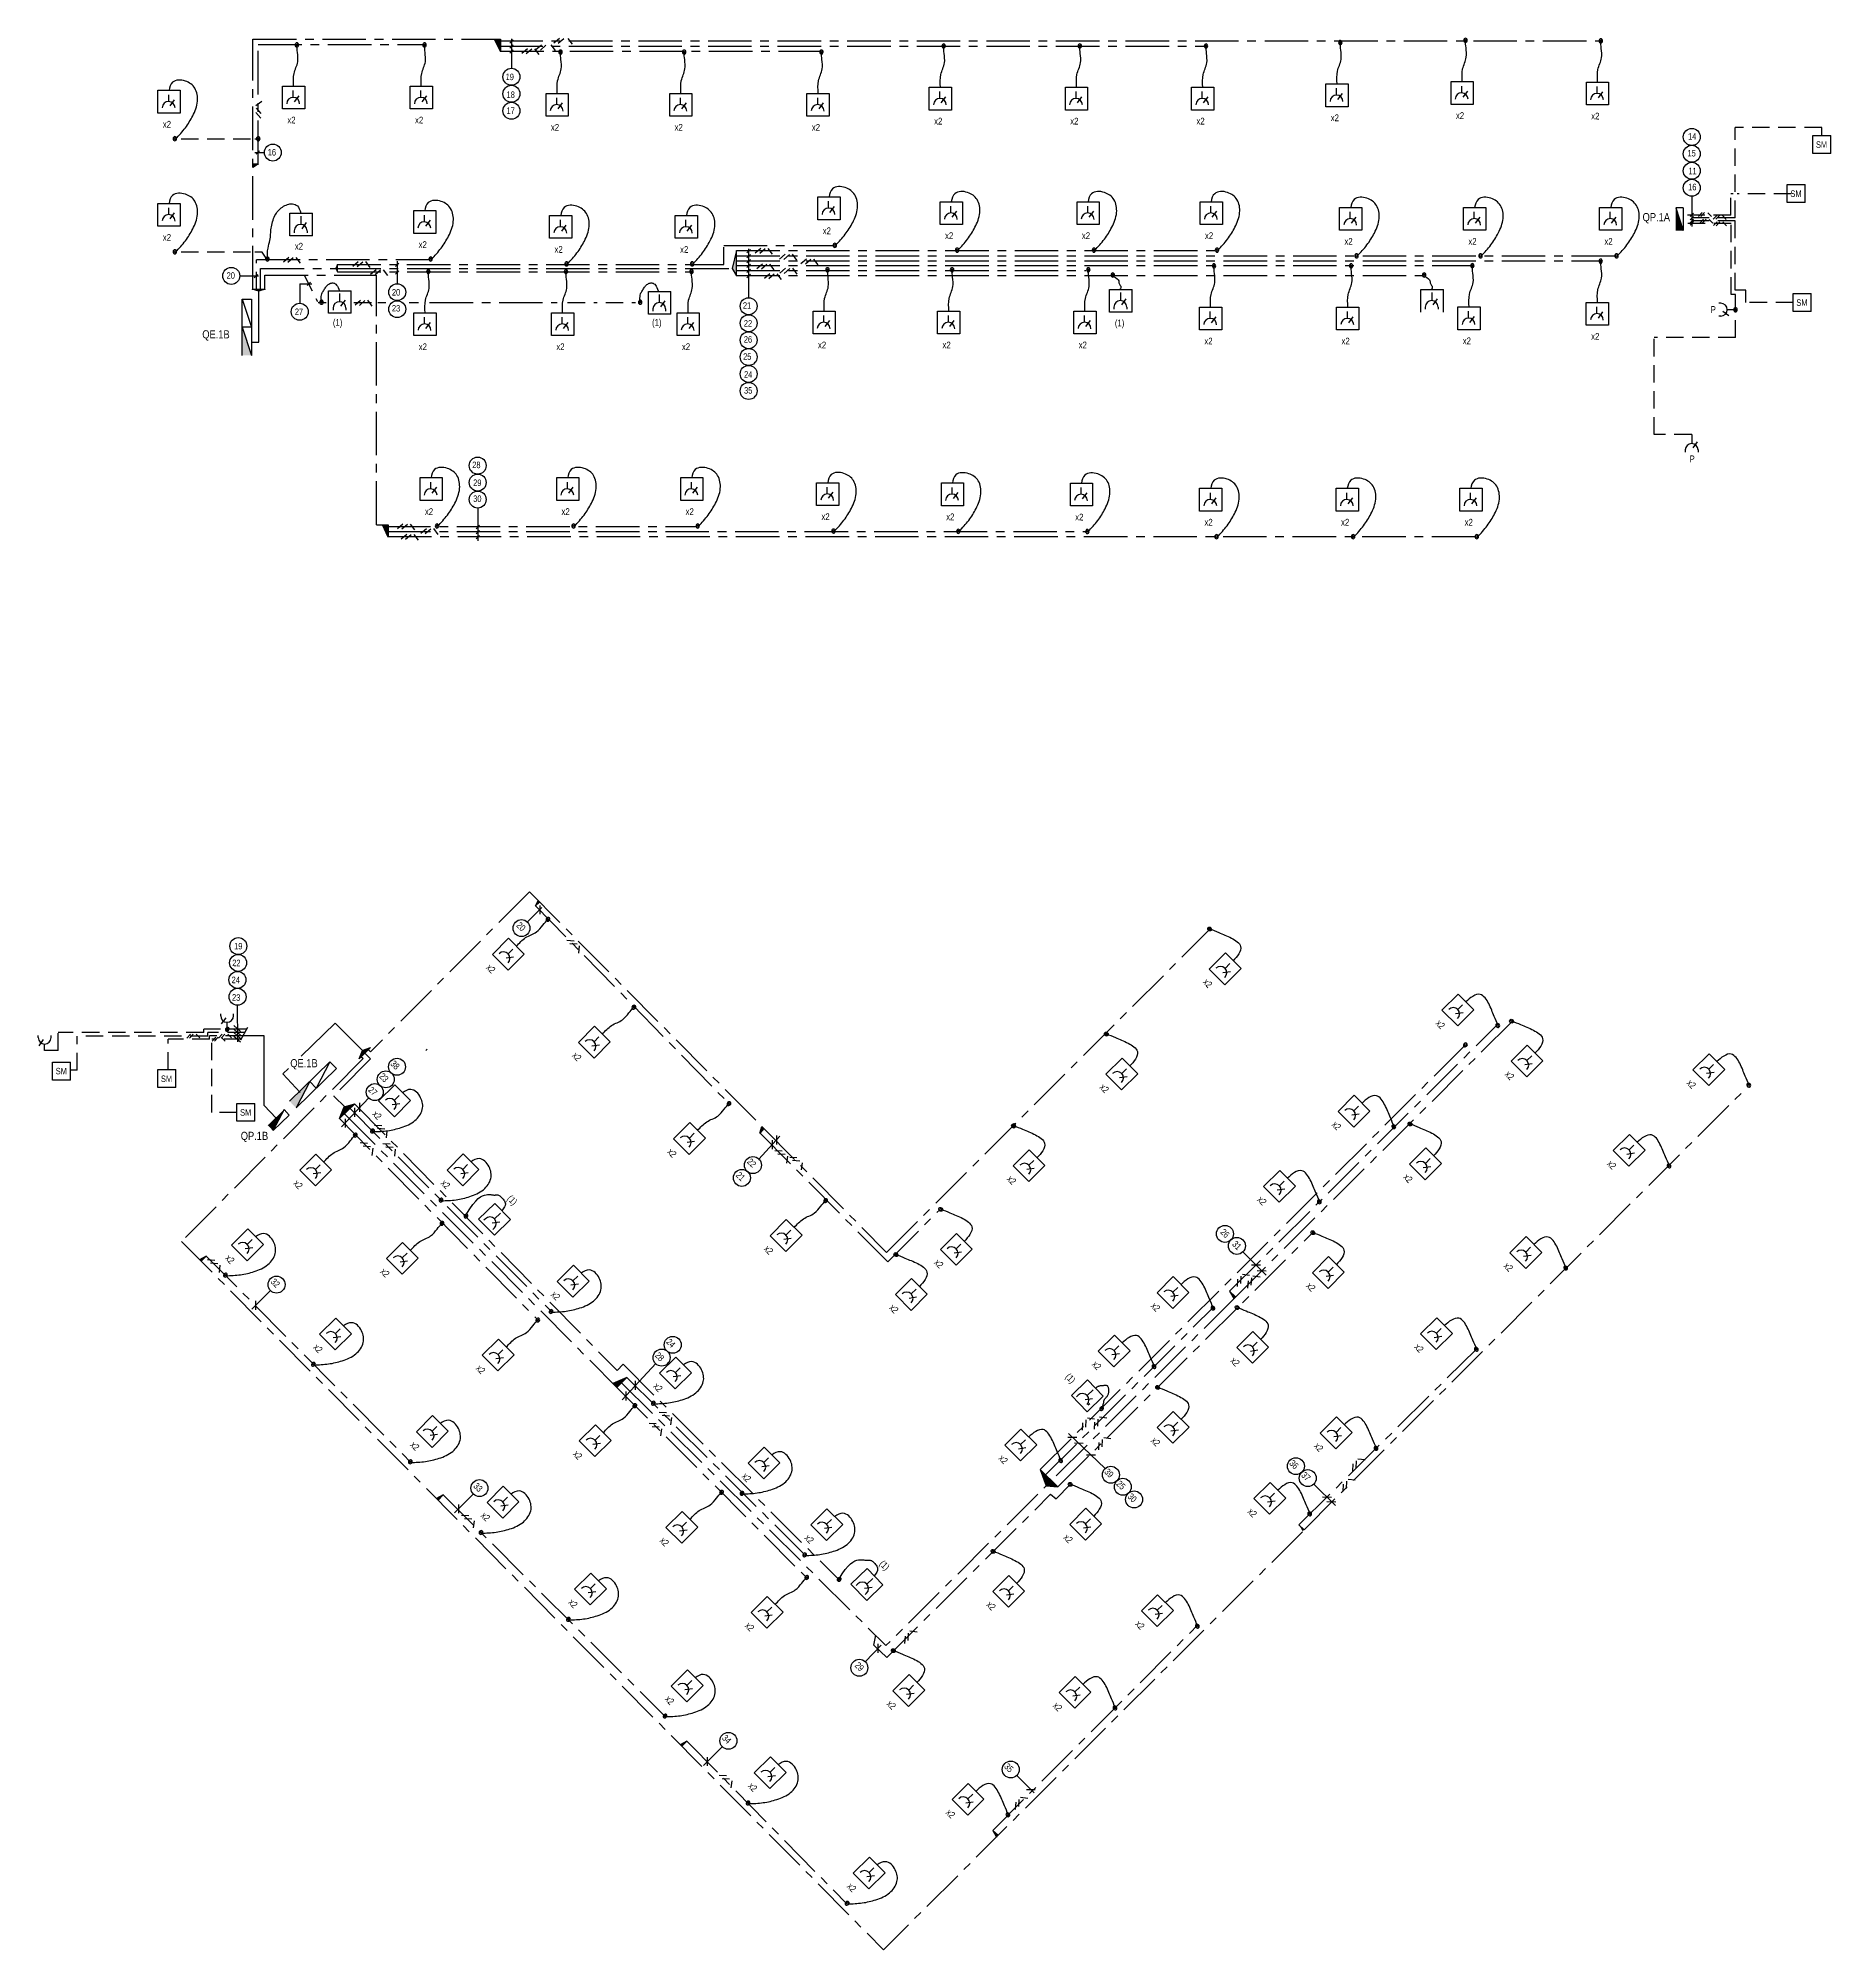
# Model space of a CAD drawing. Extents: x 27.2 to 78.7, y 12 to 66.9.
import ezdxf

# ---------------------------------------------------------------- set-up
doc = ezdxf.new("R2010")
doc.units = 0
doc.header["$MEASUREMENT"] = 0
for name, pattern in [('Center', [2, 1.25, -0.25, 0.25, -0.25]), ('Dash-Dot', [1, 0.5, -0.25, 0, -0.25]), ('Dashed', [0.75, 0.5, -0.25])]:
    doc.linetypes.add(name, pattern=pattern)
for name, color, linetype, lineweight in [('Connections', 7, 'Continuous', 25), ('Devices', 5, 'Continuous', 25), ('Wiring', 7, 'Continuous', 25)]:
    doc.layers.add(name, color=color, linetype=linetype, lineweight=lineweight)
doc.styles.get("Standard").update_dxf_attribs({"font": 'ARIALN.TTF'})

# ---------------------------------------------------------------- blocks, each defined once
blk = doc.blocks.new('Bola')
at = {"layer": 'Connections', "color": 7, "linetype": 'Continuous', "const_width": 0.2}
blk.add_lwpolyline([(-0.1, 0, 1), (0.1, 0, 1)], format="xyb", close=True, dxfattribs=at)
at = {"layer": 'Connections', "color": 7, "linetype": 'Continuous'}
blk.add_circle((0, 0), 0.2, dxfattribs=at)
blk = doc.blocks.new('R3')
at = {"color": 0, "linetype": 'ByBlock', "lineweight": -2}
for p, q in [((-1.137, -0.492), (-1.137, -0.298)), ((-1.098, -0.619), (-0.967, -0.445))]:
    blk.add_line(p, q, dxfattribs=at)
blk.add_lwpolyline([(-1.445, -0.171), (-0.806, -0.171), (-0.806, -0.827), (-1.445, -0.827)], close=True, dxfattribs=at)
blk.add_arc((-1.14, -0.676), 0.184, 359.2185, 179.2185, dxfattribs=at)
at = {"color": 0, "linetype": 'ByBlock', "lineweight": -2, "start_tangent": (-0.841906, 0.539624), "end_tangent": (0, -1)}
blk.add_spline([(0, -0.004), (-0.255, 0.11), (-0.629, 0.256), (-0.986, 0.272), (-1.126, -0.171)], degree=3, dxfattribs=at)
at = {"layer": 'Devices', "linetype": 'ByBlock', "lineweight": -2, "xscale": -0.2510903654909433, "yscale": 0.2989553822111439, "zscale": 0.2510903654909365, "rotation": 89.21845245430656}
blk.add_blockref('Bola', (0, -0.004), dxfattribs=at)
at = {"color": 0, "linetype": 'ByBlock', "lineweight": -2}
blk.add_text('x2', height=0.1944, rotation=359.2185, dxfattribs=at).set_placement((-1.307, -1.242))
blk = doc.blocks.new('R4')
at = {"color": 0, "linetype": 'ByBlock', "lineweight": -2}
for p, q in [((1.113, -0.492), (1.113, -0.298)), ((1.152, -0.619), (1.283, -0.445))]:
    blk.add_line(p, q, dxfattribs=at)
blk.add_lwpolyline([(0.805, -0.171), (1.444, -0.171), (1.444, -0.827), (0.805, -0.827)], close=True, dxfattribs=at)
blk.add_arc((1.11, -0.676), 0.184, 359.2185, 179.2185, dxfattribs=at)
at = {"color": 0, "linetype": 'ByBlock', "lineweight": -2, "start_tangent": (0.841906, 0.539624), "end_tangent": (0, -1)}
blk.add_spline([(-0.001, -0.004), (0.254, 0.11), (0.628, 0.256), (0.985, 0.272), (1.124, -0.171)], degree=3, dxfattribs=at)
at = {"layer": 'Devices', "linetype": 'ByBlock', "lineweight": -2, "xscale": 0.2510903654909433, "yscale": 0.2989553822111439, "zscale": 0.2510903654909433, "rotation": 270.7815475456934}
blk.add_blockref('Bola', (-0.001, -0.004), dxfattribs=at)
at = {"color": 0, "linetype": 'ByBlock', "lineweight": -2}
blk.add_text('x2', height=0.1944, rotation=359.2185, dxfattribs=at).set_placement((0.943, -1.242))
blk = doc.blocks.new('R1')
at = {"color": 0, "linetype": 'ByBlock', "lineweight": -2}
for p, q in [((-0.184, 1.07), (-0.184, 1.264)), ((-0.145, 0.944), (-0.013, 1.117))]:
    blk.add_line(p, q, dxfattribs=at)
blk.add_lwpolyline([(-0.491, 1.392), (0.147, 1.392), (0.147, 0.736), (-0.491, 0.736)], close=True, dxfattribs=at)
blk.add_arc((-0.186, 0.886), 0.184, 359.2185, 179.2185, dxfattribs=at)
at = {"color": 0, "linetype": 'ByBlock', "lineweight": -2, "start_tangent": (0.685424, 0.728144), "end_tangent": (-0.106772, -0.994284)}
blk.add_spline([(0.02, -0.001), (0.295, 0.315), (0.508, 0.657), (0.645, 1.076), (0.568, 1.452), (0.295, 1.657), (-0.073, 1.623), (-0.172, 1.392)], degree=3, dxfattribs=at)
at = {"layer": 'Devices', "linetype": 'ByBlock', "lineweight": -2, "xscale": -0.2510903654909363, "yscale": 0.2989553822111439, "zscale": 0.2510903654909365, "rotation": 359.2184524543058}
blk.add_blockref('Bola', (-0.005, 0), dxfattribs=at)
at = {"color": 0, "linetype": 'ByBlock', "lineweight": -2}
blk.add_text('x2', height=0.1944, rotation=359.2185, dxfattribs=at).set_placement((-0.353, 0.32))
blk = doc.blocks.new('R2')
at = {"color": 0, "linetype": 'ByBlock', "lineweight": -2}
for p, q in [((-0.107, -1.505), (-0.107, -1.311)), ((-0.068, -1.632), (0.063, -1.459))]:
    blk.add_line(p, q, dxfattribs=at)
blk.add_lwpolyline([(-0.414, -1.184), (0.224, -1.184), (0.224, -1.84), (-0.414, -1.84)], close=True, dxfattribs=at)
blk.add_arc((-0.109, -1.69), 0.184, 359.2185, 179.2185, dxfattribs=at)
at = {"color": 0, "linetype": 'ByBlock', "lineweight": -2, "start_tangent": (0, 1), "end_tangent": (0, 1)}
blk.add_spline([(-0.095, -1.184), (-0.082, -0.82), (0.023, -0.483), (0.015, -0.214), (0, 0.003)], degree=3, dxfattribs=at)
at = {"layer": 'Devices', "linetype": 'ByBlock', "lineweight": -2, "xscale": -0.2510903654909363, "yscale": 0.2989553822111439, "zscale": 0.2510903654909365, "rotation": 359.2184524543058}
blk.add_blockref('Bola', (0, 0.003), dxfattribs=at)
at = {"color": 0, "linetype": 'ByBlock', "lineweight": -2}
blk.add_text('x2', height=0.1944, rotation=359.2185, dxfattribs=at).set_placement((-0.276, -2.255))

msp = doc.modelspace()

# ---------------------------------------------------------------- linework, layer by layer
at = {"layer": 'Devices', "linetype": 'Center'}
for p, q in [((33.495, 63.306), (33.495, 66.736)), ((33.495, 66.736), (38.294, 66.736)), ((46.873, 60.956), (50.032, 60.956)), ((37.834, 59.319), (38.103, 59.319)), ((38.418, 59.319), (42.09, 59.319)), ((61.413, 30.894), (69.118, 38.563)), ((61.565, 30.706), (69.555, 38.664))]:
    msp.add_line(p, q, dxfattribs=at)
at = {"layer": 'Devices'}
for p, q in [((40.456, 66.536), (40.289, 66.89)), ((40.456, 66.89), (40.456, 66.536)), ((33.333, 63.295), (33.494, 63.295)), ((33.502, 63.306), (33.34, 63.201)), ((33.341, 63.306), (33.502, 63.306)), ((33.741, 60.566), (33.604, 60.766)), ((47.24, 60.812), (47.121, 60.296)), ((47.24, 60.091), (47.24, 60.812)), ((47.121, 60.296), (47.24, 60.091)), ((35.212, 59.319), (35.449, 59.319)), ((37.232, 52.577), (37.065, 52.931)), ((37.232, 52.931), (37.232, 52.577)), ((41.465, 41.973), (41.539, 42.127)), ((41.465, 41.973), (41.58, 42.083)), ((36.719, 37.897), (36.39, 37.572)), ((36.397, 37.578), (36.487, 37.815)), ((36.48, 37.81), (36.719, 37.897)), ((36.266, 36.281), (35.827, 35.855)), ((35.966, 36.197), (36.266, 36.281)), ((35.827, 35.855), (35.966, 36.197)), ((47.911, 35.44), (47.972, 35.632)), ((48.029, 35.571), (47.911, 35.44)), ((31.997, 31.902), (31.807, 31.799)), ((31.997, 31.902), (31.854, 31.754)), ((61.413, 30.894), (61.536, 30.678)), ((61.413, 30.894), (61.587, 30.729)), ((43.806, 28.615), (43.981, 28.79)), ((44.091, 28.407), (43.686, 28.24)), ((43.801, 28.123), (44.091, 28.407)), ((55.973, 25.768), (56.142, 25.297)), ((55.973, 25.768), (56.477, 25.264)), ((56.142, 25.297), (56.477, 25.264)), ((38.809, 25.037), (38.619, 24.934)), ((38.809, 25.037), (38.666, 24.888)), ((63.409, 24.176), (63.56, 24.035)), ((51.191, 20.717), (51.242, 21.003)), ((51.559, 20.363), (51.191, 20.717)), ((45.816, 17.956), (45.626, 17.852)), ((45.816, 17.956), (45.673, 17.807)), ((54.607, 15.388), (54.758, 15.247)), ((54.607, 15.388), (54.713, 15.199))]:
    msp.add_line(p, q, dxfattribs=at)
at = {"layer": 'Devices', "color": 7}
for p, q in [((40.819, 66.878), (40.721, 66.78)), ((40.819, 66.732), (40.721, 66.634)), ((40.82, 66.586), (40.722, 66.488)), ((40.77, 66.899), (40.77, 66.055)), ((33.395, 63.632), (33.669, 63.632)), ((33.534, 63.679), (33.436, 63.582)), ((74.7, 62.375), (74.7, 61.509)), ((74.749, 61.888), (74.651, 61.79)), ((74.749, 61.797), (74.651, 61.699)), ((74.749, 61.713), (74.651, 61.615)), ((74.75, 61.645), (74.652, 61.547)), ((37.489, 60.508), (37.489, 59.866)), ((47.639, 60.847), (47.541, 60.75)), ((47.639, 60.701), (47.541, 60.603)), ((47.64, 60.555), (47.542, 60.457)), ((47.59, 60.868), (47.59, 59.458)), ((32.963, 60.083), (33.502, 60.083)), ((33.477, 60.129), (33.379, 60.031)), ((37.538, 60.449), (37.44, 60.352)), ((37.538, 60.233), (37.44, 60.135)), ((47.639, 60.423), (47.541, 60.326)), ((47.639, 60.277), (47.541, 60.179)), ((47.64, 60.131), (47.542, 60.033)), ((34.685, 59.858), (35.033, 59.858)), ((34.685, 59.858), (34.685, 59.3)), ((34.994, 59.904), (34.896, 59.807)), ((39.802, 53.408), (39.802, 52.471)), ((39.851, 52.914), (39.753, 52.816)), ((39.851, 52.767), (39.753, 52.67)), ((39.852, 52.621), (39.754, 52.524)), ((41.649, 41.929), (41.233, 41.509)), ((41.583, 41.985), (41.583, 41.73)), ((32.89, 39.118), (32.895, 38.066)), ((32.793, 38.528), (32.984, 38.358)), ((32.793, 38.425), (32.984, 38.255)), ((32.793, 38.329), (32.984, 38.159)), ((32.793, 38.23), (32.984, 38.061)), ((36.672, 36.449), (35.888, 35.62)), ((36.408, 36.307), (36.408, 36.052)), ((35.994, 35.851), (35.994, 35.596)), ((36.264, 36.162), (36.264, 35.907)), ((48.489, 35.353), (47.883, 34.691)), ((48.27, 35.236), (48.27, 34.981)), ((48.39, 35.37), (48.39, 35.115)), ((61.796, 32.021), (62.469, 31.353)), ((62.048, 31.654), (62.304, 31.646)), ((62.211, 31.484), (62.466, 31.475)), ((33.849, 30.913), (33.308, 30.373)), ((33.415, 30.615), (33.415, 30.359)), ((44.918, 28.815), (43.953, 27.773)), ((44.329, 28.316), (44.329, 28.06)), ((44.058, 28.005), (44.058, 27.749)), ((56.765, 26.7), (57.021, 26.692)), ((56.781, 26.798), (57.835, 25.792)), ((56.953, 26.533), (57.209, 26.525)), ((57.301, 26.192), (57.556, 26.184)), ((63.835, 25.343), (64.456, 24.728)), ((39.681, 25.063), (39.139, 24.523)), ((39.247, 24.764), (39.247, 24.508)), ((64.087, 24.977), (64.342, 24.968)), ((64.213, 24.842), (64.469, 24.834)), ((51.395, 20.718), (50.941, 20.236)), ((51.3, 20.753), (51.3, 20.498)), ((46.836, 17.797), (46.295, 17.257)), ((46.402, 17.498), (46.402, 17.243)), ((55.297, 16.968), (55.794, 16.466)), ((55.575, 16.569), (55.83, 16.561))]:
    msp.add_line(p, q, dxfattribs=at)
at = {"layer": 'Devices', "linetype": 'Dashed'}
for p, q in [((33.275, 64.017), (31.123, 64.017)), ((33.495, 64.017), (33.396, 64.017)), ((33.275, 60.766), (31.123, 60.766)), ((33.604, 60.766), (33.396, 60.766))]:
    msp.add_line(p, q, dxfattribs=at)
at = {"layer": 'Devices', "linetype": 'Continuous'}
for p, q in [((78.177, 63.607), (78.177, 64.125)), ((78.177, 64.125), (78.695, 64.125)), ((78.695, 63.607), (78.695, 64.125)), ((78.695, 63.607), (78.177, 63.607)), ((77.443, 62.711), (77.961, 62.711)), ((77.443, 62.194), (77.443, 62.711)), ((77.961, 62.194), (77.961, 62.711)), ((77.961, 62.194), (77.443, 62.194)), ((34.402, 61.885), (35.05, 61.885)), ((34.402, 61.238), (34.402, 61.885)), ((34.714, 61.803), (34.714, 61.568)), ((34.755, 61.442), (34.884, 61.617)), ((35.05, 61.238), (35.05, 61.885)), ((35.05, 61.238), (34.402, 61.238)), ((34.53, 61.383), (34.53, 61.325)), ((34.899, 61.383), (34.899, 61.325)), ((35.517, 59.012), (35.517, 59.659)), ((35.517, 59.659), (36.165, 59.659)), ((35.829, 59.578), (35.829, 59.342)), ((35.87, 59.216), (35.999, 59.391)), ((36.165, 59.012), (36.165, 59.659)), ((44.708, 58.989), (44.708, 59.636)), ((44.708, 59.636), (45.355, 59.636)), ((45.02, 59.555), (45.02, 59.319)), ((45.061, 59.193), (45.189, 59.368)), ((45.355, 58.989), (45.355, 59.636)), ((57.963, 59.692), (58.611, 59.692)), ((57.963, 59.045), (57.963, 59.692)), ((58.275, 59.611), (58.275, 59.375)), ((58.316, 59.249), (58.445, 59.424)), ((58.611, 59.045), (58.611, 59.692)), ((66.913, 59.045), (66.913, 59.692)), ((66.913, 59.692), (67.56, 59.692)), ((67.225, 59.611), (67.225, 59.375)), ((67.266, 59.249), (67.395, 59.424)), ((67.56, 59.045), (67.56, 59.692)), ((77.613, 59.062), (77.613, 59.58)), ((77.613, 59.58), (78.13, 59.58)), ((78.13, 59.062), (78.13, 59.58)), ((36.165, 59.012), (35.517, 59.012)), ((35.645, 59.158), (35.645, 59.099)), ((36.014, 59.158), (36.014, 59.099)), ((45.355, 58.989), (44.708, 58.989)), ((44.836, 59.135), (44.836, 59.076)), ((45.204, 59.135), (45.204, 59.076)), ((58.611, 59.045), (57.963, 59.045)), ((58.091, 59.191), (58.091, 59.132)), ((58.46, 59.191), (58.46, 59.132)), ((67.041, 59.191), (67.041, 59.132)), ((67.409, 59.191), (67.409, 59.132)), ((75.535, 59.299), (75.476, 59.299)), ((75.535, 58.93), (75.476, 58.93)), ((75.593, 59.074), (75.768, 58.945)), ((75.976, 59.114), (75.719, 59.114)), ((78.13, 59.062), (77.613, 59.062)), ((74.698, 55.522), (74.698, 55.265)), ((74.513, 55.081), (74.513, 55.022)), ((74.738, 55.139), (74.867, 55.314)), ((74.882, 55.081), (74.882, 55.022)), ((32.415, 38.81), (32.415, 38.868)), ((32.559, 38.751), (32.43, 38.576)), ((32.599, 38.459), (32.599, 38.625)), ((32.784, 38.81), (32.784, 38.868)), ((27.17, 38.184), (27.17, 38.243)), ((27.313, 38.126), (27.184, 37.95)), ((27.354, 37.811), (27.354, 38)), ((27.538, 38.184), (27.538, 38.243)), ((27.579, 37.482), (28.097, 37.482)), ((27.579, 36.964), (27.579, 37.482)), ((28.097, 36.964), (28.097, 37.482)), ((38.35, 37.856), (38.308, 37.815)), ((28.097, 36.964), (27.579, 36.964)), ((30.605, 36.745), (30.605, 37.263)), ((30.605, 37.263), (31.123, 37.263)), ((31.123, 36.745), (31.123, 37.263)), ((31.123, 36.745), (30.605, 36.745)), ((32.88, 35.777), (32.88, 36.294)), ((32.88, 36.294), (33.398, 36.294)), ((33.398, 35.777), (33.398, 36.294)), ((33.398, 35.777), (32.88, 35.777)), ((39.829, 32.964), (40.293, 33.416)), ((40.453, 33.135), (40.284, 32.971)), ((40.293, 33.416), (40.745, 32.952)), ((40.281, 32.5), (39.829, 32.964)), ((40.023, 32.975), (39.981, 32.934)), ((40.222, 32.854), (40.437, 32.884)), ((40.28, 32.71), (40.238, 32.67)), ((40.281, 32.5), (40.745, 32.952)), ((56.867, 27.889), (57.331, 28.34)), ((57.49, 28.06), (57.321, 27.895)), ((57.331, 28.34), (57.782, 27.876)), ((57.318, 27.425), (56.867, 27.889)), ((57.06, 27.899), (57.018, 27.858)), ((57.259, 27.778), (57.474, 27.808)), ((57.318, 27.425), (57.782, 27.876)), ((57.396, 27.651), (57.354, 27.611)), ((50.532, 22.464), (50.996, 22.916)), ((51.155, 22.635), (50.986, 22.471)), ((50.996, 22.916), (51.447, 22.452)), ((50.983, 22), (50.532, 22.464)), ((50.725, 22.475), (50.683, 22.434)), ((50.924, 22.354), (51.139, 22.384)), ((50.982, 22.21), (50.94, 22.17)), ((50.983, 22), (51.447, 22.452))]:
    msp.add_line(p, q, dxfattribs=at)
at = {"layer": 'Devices', "color": 1}
for p, q in [((74.456, 62.039), (74.239, 62.039)), ((74.239, 62.039), (74.456, 61.39)), ((33.028, 57.798), (33.028, 59.42)), ((33.028, 59.42), (33.298, 59.42)), ((33.028, 59.42), (33.298, 58.609)), ((33.298, 59.42), (33.298, 57.798)), ((33.028, 58.609), (33.298, 57.798)), ((33.298, 58.609), (33.028, 58.609)), ((34.391, 36.359), (35.553, 37.491)), ((35.553, 37.491), (35.161, 36.732)), ((35.553, 37.491), (35.741, 37.298)), ((35.741, 37.298), (34.58, 36.165)), ((34.972, 36.925), (34.58, 36.165)), ((35.161, 36.732), (34.972, 36.925)), ((34.234, 36.113), (33.916, 35.508)), ((34.384, 35.957), (34.234, 36.113))]:
    msp.add_line(p, q, dxfattribs=at)
at = {"layer": 'Devices', "linetype": 'Dash-Dot'}
for p, q in [((46.873, 60.416), (46.873, 60.956)), ((34.816, 60.107), (35.212, 59.319)), ((36.245, 59.319), (36.85, 59.319)), ((36.931, 59.319), (37.162, 59.319)), ((42.386, 59.319), (44.51, 59.319))]:
    msp.add_line(p, q, dxfattribs=at)
at = {"layer": 'Devices', "color": 5}
for p, q in [((34.727, 37.651), (35.706, 38.599)), ((35.706, 38.599), (36.496, 37.8)), ((34.201, 37.142), (34.362, 37.298)), ((34.7, 36.606), (34.201, 37.142)), ((34.007, 35.865), (33.664, 36.236))]:
    msp.add_line(p, q, dxfattribs=at)
at = {"layer": 'Devices', "color": 6, "linetype": 'Center'}
msp.add_line((36.722, 37.571), (35.664, 36.505), dxfattribs=at)
at = {"layer": 'Devices', "color": 6}
for p, q in [((36.431, 37.653), (36.507, 37.582)), ((36.554, 37.738), (36.722, 37.571)), ((36.652, 37.844), (36.72, 37.776)), ((35.664, 36.505), (36.001, 36.176))]:
    msp.add_line(p, q, dxfattribs=at)
at = {"layer": 'Devices'}
for points in [[(33.763, 60.551), (33.757, 60.646), (33.758, 60.733), (33.764, 60.81), (33.774, 60.88), (33.786, 60.944), (33.8, 61.002), (33.813, 61.056), (33.825, 61.106), (33.834, 61.153), (33.841, 61.199), (33.845, 61.243), (33.849, 61.285), (33.852, 61.328), (33.855, 61.37), (33.859, 61.413), (33.864, 61.456), (33.871, 61.501), (33.881, 61.548), (33.892, 61.594), (33.904, 61.641), (33.919, 61.687), (33.936, 61.732), (33.954, 61.776), (33.973, 61.818), (33.995, 61.857), (34.018, 61.894), (34.042, 61.928), (34.068, 61.96), (34.096, 61.989), (34.125, 62.017), (34.156, 62.042), (34.189, 62.066), (34.222, 62.087), (34.258, 62.106), (34.294, 62.122), (34.331, 62.135), (34.368, 62.146), (34.406, 62.153), (34.443, 62.156), (34.48, 62.156), (34.517, 62.151), (34.553, 62.141), (34.587, 62.124), (34.618, 62.098), (34.647, 62.063), (34.673, 62.017), (34.696, 61.959), (34.713, 61.886)], [(58.062, 60.08), (58.131, 60.038), (58.179, 60.002), (58.209, 59.97), (58.226, 59.944), (58.233, 59.921), (58.234, 59.9), (58.234, 59.882), (58.237, 59.864), (58.246, 59.847), (58.258, 59.829), (58.272, 59.81), (58.284, 59.791), (58.291, 59.769), (58.292, 59.746), (58.283, 59.72), (58.261, 59.691)], [(67.012, 60.08), (67.081, 60.038), (67.129, 60.002), (67.159, 59.97), (67.175, 59.944), (67.182, 59.921), (67.184, 59.9), (67.184, 59.882), (67.187, 59.864), (67.196, 59.847), (67.208, 59.829), (67.221, 59.81), (67.233, 59.791), (67.241, 59.769), (67.242, 59.746), (67.233, 59.72), (67.211, 59.691)], [(35.311, 59.319), (35.304, 59.39), (35.302, 59.448), (35.305, 59.496), (35.311, 59.534), (35.321, 59.566), (35.332, 59.594), (35.345, 59.618), (35.359, 59.641), (35.373, 59.664), (35.387, 59.688), (35.402, 59.713), (35.417, 59.736), (35.432, 59.76), (35.449, 59.782), (35.467, 59.802), (35.486, 59.821), (35.506, 59.838), (35.527, 59.852), (35.549, 59.864), (35.572, 59.874), (35.595, 59.88), (35.619, 59.883), (35.641, 59.883), (35.664, 59.88), (35.686, 59.872), (35.707, 59.861), (35.727, 59.844), (35.747, 59.821), (35.767, 59.791), (35.787, 59.754), (35.806, 59.708), (35.826, 59.653)], [(44.473, 59.319), (44.466, 59.39), (44.464, 59.448), (44.467, 59.496), (44.473, 59.534), (44.483, 59.566), (44.494, 59.594), (44.507, 59.618), (44.521, 59.641), (44.535, 59.664), (44.549, 59.688), (44.564, 59.713), (44.579, 59.736), (44.594, 59.76), (44.611, 59.782), (44.629, 59.802), (44.647, 59.821), (44.668, 59.838), (44.689, 59.852), (44.711, 59.864), (44.734, 59.874), (44.757, 59.88), (44.78, 59.883), (44.803, 59.883), (44.826, 59.88), (44.847, 59.872), (44.868, 59.861), (44.889, 59.844), (44.909, 59.821), (44.929, 59.791), (44.948, 59.754), (44.968, 59.708), (44.988, 59.653)], [(39.443, 33.05), (39.576, 33.264), (39.665, 33.389), (39.746, 33.484), (39.819, 33.554), (39.885, 33.603), (39.943, 33.635), (39.996, 33.655), (40.042, 33.665), (40.083, 33.671), (40.119, 33.673), (40.15, 33.673), (40.178, 33.67), (40.203, 33.667), (40.225, 33.663), (40.245, 33.659), (40.264, 33.657), (40.282, 33.657), (40.299, 33.658), (40.315, 33.66), (40.332, 33.662), (40.348, 33.663), (40.365, 33.662), (40.382, 33.66), (40.399, 33.654), (40.418, 33.645), (40.437, 33.633), (40.457, 33.618), (40.477, 33.6), (40.497, 33.581), (40.516, 33.56), (40.535, 33.537), (40.554, 33.514), (40.571, 33.49), (40.586, 33.464), (40.595, 33.435), (40.596, 33.401), (40.588, 33.361), (40.569, 33.314), (40.536, 33.257), (40.498, 33.206)], [(57.748, 27.537), (57.769, 27.589), (57.784, 27.631), (57.793, 27.666), (57.799, 27.695), (57.802, 27.718), (57.804, 27.737), (57.807, 27.754), (57.811, 27.768), (57.819, 27.782), (57.829, 27.796), (57.84, 27.809), (57.854, 27.823), (57.867, 27.837), (57.881, 27.852), (57.894, 27.867), (57.906, 27.883), (57.916, 27.901), (57.924, 27.92), (57.93, 27.94), (57.935, 27.96), (57.939, 27.981), (57.941, 28.002), (57.942, 28.023), (57.942, 28.043), (57.941, 28.064), (57.939, 28.083), (57.936, 28.102), (57.932, 28.119), (57.926, 28.134), (57.919, 28.148), (57.911, 28.16), (57.902, 28.169), (57.891, 28.175), (57.878, 28.179), (57.864, 28.181), (57.849, 28.182), (57.833, 28.181), (57.815, 28.18), (57.797, 28.178), (57.778, 28.176), (57.758, 28.174), (57.738, 28.172), (57.718, 28.17), (57.698, 28.167), (57.678, 28.164), (57.66, 28.161), (57.643, 28.156), (57.627, 28.15), (57.613, 28.143), (57.602, 28.136), (57.592, 28.127), (57.583, 28.119), (57.577, 28.112), (57.572, 28.105), (57.568, 28.1), (57.567, 28.098)], [(50.18, 22.606), (50.278, 22.764), (50.368, 22.889), (50.448, 22.984), (50.521, 23.054), (50.587, 23.103), (50.646, 23.135), (50.698, 23.155), (50.744, 23.165), (50.785, 23.171), (50.821, 23.173), (50.853, 23.173), (50.881, 23.17), (50.905, 23.167), (50.928, 23.163), (50.948, 23.159), (50.966, 23.157), (50.984, 23.157), (51.001, 23.158), (51.018, 23.16), (51.034, 23.162), (51.05, 23.163), (51.067, 23.162), (51.084, 23.16), (51.102, 23.154), (51.12, 23.145), (51.139, 23.133), (51.159, 23.118), (51.179, 23.1), (51.199, 23.081), (51.218, 23.06), (51.238, 23.037), (51.256, 23.014), (51.274, 22.99), (51.288, 22.964), (51.297, 22.935), (51.298, 22.901), (51.291, 22.861), (51.271, 22.814), (51.238, 22.757), (51.2, 22.706)]]:
    msp.add_lwpolyline(points, dxfattribs=at)
at = {"layer": 'Devices', "color": 7}
for centre in [(40.77, 65.81), (40.77, 65.322), (40.77, 64.834), (74.699, 64.08), (33.913, 63.632), (74.699, 63.596), (74.699, 63.108), (74.699, 62.619), (32.719, 60.087), (37.488, 59.618), (37.488, 59.129), (47.59, 59.213), (34.685, 59.056), (47.59, 58.725), (47.59, 58.237), (47.59, 57.754), (47.59, 57.266), (47.59, 56.777), (39.801, 54.63), (39.801, 54.142), (39.801, 53.654), (41.061, 41.333), (32.921, 40.816), (32.915, 40.332), (32.895, 39.842), (32.898, 39.357), (37.482, 37.347), (36.843, 36.616), (37.16, 36.984), (47.714, 34.519), (47.396, 34.151), (61.282, 32.539), (61.624, 32.194), (34.02, 31.081), (45.089, 28.982), (45.407, 29.35), (58.003, 25.615), (63.32, 25.862), (39.851, 25.23), (58.346, 25.269), (63.663, 25.517), (58.669, 24.904), (50.772, 20.064), (47.007, 17.964), (55.123, 17.14)]:
    msp.add_circle(centre, 0.244, dxfattribs=at)
at = {"layer": 'Devices', "linetype": 'Continuous'}
for centre, start, end in [((34.714, 61.383), 0, 180), ((58.275, 59.191), 0, 180), ((67.225, 59.191), 0, 180), ((35.829, 59.158), 0, 180), ((45.02, 59.135), 0, 180), ((75.535, 59.114), 270, 90), ((74.698, 55.081), 0, 180), ((32.599, 38.81), 180, 0), ((27.354, 38.184), 180, 0), ((40.152, 32.843), 314.2185, 134.2185), ((57.189, 27.767), 314.2185, 134.2185), ((50.854, 22.343), 314.2185, 134.2185)]:
    msp.add_arc(centre, 0.184, start, end, dxfattribs=at)
at = {"layer": 'Devices'}
for points in [[(40.289, 66.89), (40.456, 66.89), (40.456, 66.536)], [(33.34, 63.201), (33.502, 63.306), (33.341, 63.306)], [(47.24, 60.812), (47.121, 60.296), (47.24, 60.093)], [(37.065, 52.931), (37.232, 52.931), (37.232, 52.577)], [(41.465, 41.973), (41.539, 42.127), (41.58, 42.083)], [(36.719, 37.897), (36.39, 37.572), (36.48, 37.81)], [(36.266, 36.281), (35.827, 35.855), (35.966, 36.197)], [(47.915, 35.445), (48.029, 35.571), (47.972, 35.632)], [(31.997, 31.902), (31.854, 31.754), (31.807, 31.799)], [(61.413, 30.894), (61.536, 30.678), (61.587, 30.729)], [(44.091, 28.407), (43.686, 28.24), (43.801, 28.123)], [(55.973, 25.768), (56.142, 25.297), (56.477, 25.264)], [(38.809, 25.037), (38.666, 24.888), (38.619, 24.934)], [(63.409, 24.176), (63.56, 24.035), (63.515, 23.987)], [(45.816, 17.956), (45.673, 17.807), (45.626, 17.852)], [(54.607, 15.388), (54.758, 15.247), (54.713, 15.199)]]:
    msp.add_solid(points, dxfattribs=at)
at = {"layer": 'Devices', "color": 1}
for points in [[(74.239, 62.039), (74.239, 61.39), (74.456, 61.39)], [(33.028, 58.609), (33.028, 57.798), (33.298, 57.798)], [(34.972, 36.925), (34.391, 36.359), (34.58, 36.165)], [(34.234, 36.113), (33.766, 35.664), (33.916, 35.508)]]:
    msp.add_solid(points, dxfattribs=at)
at = {"layer": 'Wiring', "color": 6, "linetype": 'Center'}
for p, q in [((33.34, 59.702), (33.34, 66.89)), ((33.34, 66.89), (40.456, 66.89)), ((33.563, 60.297), (35.769, 60.297)), ((33.68, 60.107), (36.891, 60.107)), ((35.77, 60.297), (47.24, 60.297)), ((36.891, 52.931), (36.891, 60.107)), ((41.287, 42.38), (36.72, 37.776)), ((41.287, 42.38), (48.029, 35.571)), ((36.507, 37.582), (31.29, 32.324)), ((35.974, 35.997), (43.801, 28.123)), ((31.29, 32.324), (51.465, 11.957)), ((61.565, 30.706), (51.537, 20.702)), ((43.939, 28.258), (51.537, 20.702)), ((63.51, 23.976), (51.465, 11.957))]:
    msp.add_line(p, q, dxfattribs=at)
at = {"layer": 'Wiring', "linetype": 'Center'}
for p, q in [((40.423, 66.84), (72.084, 66.84)), ((40.423, 66.694), (60.767, 66.694)), ((40.45, 66.548), (49.662, 66.548)), ((33.446, 60.554), (38.436, 60.554)), ((47.24, 60.812), (61.032, 60.812)), ((47.24, 60.666), (72.539, 60.666)), ((47.24, 60.52), (72.087, 60.52)), ((48.636, 60.706), (48.477, 60.569)), ((48.762, 60.698), (48.604, 60.561)), ((35.769, 60.416), (46.873, 60.416)), ((35.77, 60.202), (45.928, 60.202)), ((47.24, 60.386), (68.352, 60.386)), ((47.24, 60.239), (57.279, 60.239)), ((47.24, 60.093), (66.94, 60.093)), ((48.647, 60.304), (48.488, 60.167)), ((48.774, 60.296), (48.615, 60.159)), ((37.199, 52.881), (46.11, 52.881)), ((37.199, 52.735), (57.329, 52.735)), ((37.226, 52.589), (68.518, 52.589)), ((41.465, 41.973), (46.997, 36.315)), ((51.555, 32.008), (60.883, 41.336)), ((55.973, 25.768), (68.196, 37.981)), ((36.265, 36.28), (43.806, 28.615)), ((63.56, 24.035), (76.324, 36.79)), ((35.826, 35.856), (41.514, 30.084)), ((36.108, 36.174), (41.922, 30.305)), ((47.915, 35.445), (51.588, 31.734)), ((48.029, 35.571), (51.555, 32.008)), ((51.588, 31.734), (53.081, 33.236)), ((56.477, 25.264), (63.827, 32.597)), ((31.997, 31.902), (37.889, 25.962)), ((56.126, 25.615), (60.944, 30.425)), ((63.409, 24.176), (68.513, 29.229)), ((43.981, 28.79), (50.18, 22.606)), ((43.802, 28.124), (49.223, 22.689)), ((44.09, 28.407), (49.178, 23.342)), ((38.809, 25.037), (45.21, 18.647)), ((54.607, 15.388), (60.506, 21.3)), ((45.816, 17.956), (50.419, 13.27))]:
    msp.add_line(p, q, dxfattribs=at)
at = {"layer": 'Wiring'}
for p, q in [((41.23, 66.616), (41.072, 66.479)), ((41.357, 66.608), (41.198, 66.471)), ((41.433, 66.619), (41.559, 66.451)), ((41.636, 66.724), (41.477, 66.587)), ((41.762, 66.716), (41.604, 66.579)), ((41.9, 66.73), (42.026, 66.563)), ((42.149, 66.913), (41.99, 66.776)), ((42.276, 66.905), (42.117, 66.768)), ((42.391, 66.913), (42.518, 66.745)), ((33.425, 64.985), (33.592, 65.112)), ((33.435, 64.909), (33.572, 64.751)), ((33.427, 64.783), (33.564, 64.624)), ((74.997, 61.905), (74.891, 61.794)), ((75.037, 61.715), (74.932, 61.604)), ((75.068, 61.904), (74.963, 61.793)), ((75.109, 61.714), (75.003, 61.603)), ((75.157, 61.901), (75.263, 61.79)), ((75.198, 61.712), (75.303, 61.601)), ((75.422, 61.825), (75.317, 61.714)), ((75.432, 61.641), (75.327, 61.53)), ((75.494, 61.824), (75.388, 61.713)), ((75.504, 61.64), (75.398, 61.529)), ((75.583, 61.822), (75.688, 61.711)), ((75.593, 61.638), (75.698, 61.526)), ((34.374, 60.615), (34.216, 60.478)), ((34.501, 60.607), (34.342, 60.471)), ((34.577, 60.618), (34.703, 60.451)), ((36.37, 60.492), (36.211, 60.355)), ((36.497, 60.484), (36.338, 60.347)), ((36.573, 60.495), (36.699, 60.328)), ((47.939, 60.873), (47.78, 60.736)), ((48.066, 60.865), (47.907, 60.728)), ((48.141, 60.876), (48.268, 60.708)), ((48.838, 60.708), (48.965, 60.541)), ((49.253, 60.567), (49.094, 60.431)), ((49.38, 60.56), (49.221, 60.423)), ((49.455, 60.57), (49.582, 60.403)), ((36.883, 60.261), (36.724, 60.125)), ((37.01, 60.254), (36.851, 60.117)), ((37.086, 60.264), (37.212, 60.097)), ((47.989, 60.423), (47.83, 60.286)), ((48.115, 60.415), (47.957, 60.278)), ((48.199, 60.146), (48.041, 60.009)), ((48.326, 60.138), (48.167, 60.001)), ((48.191, 60.425), (48.318, 60.258)), ((48.402, 60.149), (48.528, 59.982)), ((48.85, 60.307), (48.976, 60.139)), ((36.434, 59.383), (36.276, 59.247)), ((36.561, 59.375), (36.402, 59.239)), ((36.637, 59.386), (36.763, 59.219)), ((37.653, 52.946), (37.494, 52.809)), ((37.78, 52.938), (37.621, 52.801)), ((37.856, 52.949), (37.982, 52.781)), ((38.326, 52.815), (38.167, 52.678)), ((38.452, 52.807), (38.294, 52.67)), ((38.528, 52.818), (38.655, 52.65)), ((37.761, 52.649), (37.603, 52.512)), ((37.888, 52.641), (37.729, 52.504)), ((37.964, 52.651), (38.09, 52.484)), ((42.575, 40.96), (42.366, 40.972)), ((42.661, 40.866), (42.451, 40.878)), ((42.722, 40.82), (42.696, 40.612)), ((31.549, 38.284), (31.445, 38.172)), ((31.62, 38.284), (31.516, 38.172)), ((31.709, 38.283), (31.816, 38.173)), ((32.272, 38.193), (32.168, 38.08)), ((32.344, 38.193), (32.24, 38.08)), ((32.457, 38.284), (32.353, 38.172)), ((32.529, 38.284), (32.425, 38.172)), ((32.433, 38.191), (32.539, 38.081)), ((32.618, 38.283), (32.724, 38.173)), ((37.045, 35.647), (36.835, 35.66)), ((37.13, 35.553), (36.921, 35.566)), ((37.191, 35.508), (37.166, 35.3)), ((36.636, 35.142), (36.427, 35.155)), ((36.721, 35.048), (36.512, 35.061)), ((36.783, 35.003), (36.757, 34.795)), ((37.285, 35.118), (37.076, 35.131)), ((37.37, 35.024), (37.161, 35.037)), ((37.432, 34.979), (37.406, 34.771)), ((48.555, 34.918), (48.346, 34.931)), ((48.641, 34.824), (48.431, 34.837)), ((48.702, 34.779), (48.676, 34.571)), ((48.979, 34.727), (48.77, 34.74)), ((49.065, 34.633), (48.855, 34.646)), ((49.126, 34.588), (49.1, 34.38)), ((32.246, 31.778), (32.037, 31.79)), ((32.331, 31.684), (32.122, 31.696)), ((32.393, 31.638), (32.367, 31.43)), ((61.781, 31.382), (61.99, 31.356)), ((62.086, 31.335), (62.294, 31.309)), ((61.642, 31.235), (61.63, 31.026)), ((61.736, 31.321), (61.724, 31.111)), ((61.947, 31.188), (61.934, 30.979)), ((62.041, 31.274), (62.028, 31.064)), ((44.936, 27.078), (44.727, 27.091)), ((45.021, 26.984), (44.812, 26.997)), ((45.226, 27.397), (45.016, 27.409)), ((45.083, 26.939), (45.057, 26.731)), ((45.311, 27.303), (45.101, 27.315)), ((45.372, 27.257), (45.346, 27.049)), ((57.188, 27.105), (57.176, 26.896)), ((57.282, 27.19), (57.27, 26.981)), ((57.327, 27.252), (57.536, 27.226)), ((57.536, 27.131), (57.523, 26.922)), ((57.63, 27.216), (57.617, 27.007)), ((57.675, 27.278), (57.883, 27.252)), ((57.658, 26.539), (57.645, 26.33)), ((57.752, 26.624), (57.739, 26.415)), ((57.797, 26.686), (58.005, 26.66)), ((64.961, 25.93), (64.948, 25.72)), ((65.055, 26.015), (65.043, 25.806)), ((65.1, 26.076), (65.309, 26.051)), ((64.68, 25.344), (64.667, 25.135)), ((64.774, 25.429), (64.761, 25.22)), ((64.819, 25.491), (65.027, 25.465)), ((39.549, 24.434), (39.34, 24.446)), ((39.635, 24.34), (39.425, 24.352)), ((39.696, 24.294), (39.67, 24.086)), ((52.085, 20.976), (52.073, 20.767)), ((52.179, 21.062), (52.167, 20.852)), ((52.225, 21.123), (52.433, 21.097)), ((46.956, 16.958), (46.747, 16.97)), ((47.041, 16.864), (46.832, 16.876)), ((47.103, 16.818), (47.077, 16.61)), ((55.266, 16.197), (55.254, 15.987)), ((55.36, 16.282), (55.348, 16.073)), ((55.406, 16.343), (55.614, 16.318))]:
    msp.add_line(p, q, dxfattribs=at)
at = {"layer": 'Wiring', "linetype": 'Dashed'}
for p, q in [((78.436, 64.356), (75.948, 64.356)), ((75.948, 61.751), (75.948, 64.356)), ((78.436, 64.125), (78.436, 64.356)), ((75.823, 61.833), (75.823, 62.442)), ((75.89, 62.442), (75.823, 62.442)), ((77.559, 62.442), (76.001, 62.442)), ((75.823, 61.833), (74.456, 61.833)), ((75.948, 61.751), (74.456, 61.751)), ((75.948, 61.666), (74.456, 61.666)), ((75.834, 61.592), (74.456, 61.592)), ((75.834, 59.552), (75.834, 61.592)), ((75.948, 59.675), (75.948, 61.666)), ((75.96, 59.552), (75.834, 59.552)), ((76.253, 59.675), (75.948, 59.675)), ((75.96, 58.31), (75.96, 59.552)), ((76.253, 59.321), (76.253, 59.675)), ((77.613, 59.321), (76.253, 59.321)), ((73.623, 55.522), (73.623, 58.31)), ((75.96, 58.31), (73.623, 58.31)), ((74.698, 55.522), (73.623, 55.522)), ((27.739, 37.811), (27.739, 38.332)), ((31.926, 38.332), (27.739, 38.332)), ((28.286, 37.244), (28.286, 38.229)), ((32.04, 38.229), (28.286, 38.229)), ((30.907, 37.263), (30.907, 38.139)), ((32.095, 38.139), (30.907, 38.139)), ((31.926, 38.332), (31.926, 38.427)), ((33.155, 38.427), (31.926, 38.427)), ((33.105, 38.332), (32.04, 38.332)), ((32.04, 38.229), (32.04, 38.332)), ((33.054, 38.237), (32.095, 38.237)), ((32.095, 38.139), (32.095, 38.237)), ((33.011, 38.139), (32.159, 38.139)), ((32.159, 36.035), (32.159, 38.139)), ((27.739, 37.811), (27.354, 37.811)), ((28.286, 37.244), (28.096, 37.244)), ((32.88, 36.035), (32.159, 36.035))]:
    msp.add_line(p, q, dxfattribs=at)
at = {"layer": 'Wiring', "color": 1}
for p, q in [((74.456, 62.039), (74.456, 61.393)), ((34.384, 35.957), (33.918, 35.509))]:
    msp.add_line(p, q, dxfattribs=at)
at = {"layer": 'Wiring', "linetype": 'Dash-Dot'}
msp.add_line((33.446, 59.702), (33.446, 60.554), dxfattribs=at)
at = {"layer": 'Wiring', "color": 6}
for p, q in [((33.563, 59.702), (33.563, 60.297)), ((33.68, 59.702), (33.68, 60.107)), ((35.77, 60.418), (35.728, 60.296)), ((35.728, 60.296), (35.77, 60.202)), ((35.77, 60.202), (35.77, 60.418)), ((36.891, 52.931), (37.232, 52.931)), ((33.18, 38.473), (32.987, 38.11))]:
    msp.add_line(p, q, dxfattribs=at)
at = {"layer": 'Wiring', "color": 5}
for p, q in [((33.515, 59.643), (33.322, 59.701)), ((33.322, 59.701), (33.695, 59.701)), ((33.695, 59.701), (33.515, 59.643)), ((33.515, 58.176), (33.515, 59.701)), ((33.296, 58.176), (33.515, 58.176)), ((33.664, 38.234), (33.054, 38.234)), ((33.664, 36.236), (33.664, 38.234))]:
    msp.add_line(p, q, dxfattribs=at)
at = {"layer": 'Wiring', "linetype": 'Center'}
msp.add_lwpolyline([(51.559, 20.363), (56.271, 25.052), (56.427, 24.919), (56.828, 25.339)], dxfattribs=at)
at = {"layer": 'Wiring', "color": 6}
msp.add_solid([(35.77, 60.418), (35.77, 60.202), (35.729, 60.297)], dxfattribs=at)
at = {"layer": 'Wiring', "color": 5}
msp.add_solid([(33.322, 59.701), (33.695, 59.701), (33.515, 59.643)], dxfattribs=at)

# ---------------------------------------------------------------- block references
at = {"layer": 'Devices'}
for name, p in [('R2', (34.605, 66.725)), ('R2', (38.274, 66.725)), ('R2', (42.181, 66.518)), ('R2', (45.736, 66.518)), ('R2', (49.681, 66.518)), ('R2', (53.196, 66.695)), ('R2', (57.108, 66.695)), ('R2', (60.737, 66.695)), ('R2', (64.597, 66.791)), ('R2', (68.195, 66.856)), ('R2', (72.084, 66.84)), ('R1', (31.103, 64.03)), ('R1', (50.072, 60.966)), ('R1', (31.103, 60.779)), ('R1', (38.455, 60.57)), ('R1', (42.361, 60.431)), ('R1', (45.971, 60.431)), ('R1', (53.588, 60.827)), ('R1', (57.521, 60.827)), ('R1', (61.059, 60.827)), ('R1', (65.068, 60.662)), ('R1', (68.631, 60.662)), ('R1', (72.541, 60.662)), ('R2', (72.082, 60.507)), ('R2', (38.382, 60.209)), ('R2', (42.338, 60.209)), ('R2', (45.947, 60.209)), ('R2', (49.857, 60.259)), ('R2', (53.437, 60.259)), ('R2', (57.353, 60.259)), ('R2', (60.965, 60.371)), ('R2', (64.906, 60.371)), ('R2', (68.392, 60.378)), ('R1', (38.636, 52.894)), ('R1', (42.563, 52.894)), ('R1', (46.13, 52.894)), ('R1', (50.035, 52.748)), ('R1', (53.621, 52.742)), ('R1', (57.329, 52.735)), ('R1', (61.045, 52.587)), ('R1', (64.97, 52.587)), ('R1', (68.524, 52.587))]:
    msp.add_blockref(name, p, dxfattribs=at)
at = {"layer": 'Devices', "xscale": -0.2510903654909349, "yscale": 0.2989553822111439, "zscale": 0.2510903654909365}
for p in [(33.494, 64.028), (33.757, 60.57), (58.056, 60.11), (67.006, 60.11), (35.312, 59.328), (44.474, 59.328), (75.956, 59.111)]:
    msp.add_blockref('Bola', p, dxfattribs=at)
at = {"layer": 'Devices', "rotation": 314.9999999999999}
for name, p in [('R2', (41.818, 41.583)), ('R4', (60.844, 41.31)), ('R3', (69.126, 38.535)), ('R2', (44.289, 39.055)), ('R4', (57.874, 38.286)), ('R4', (69.522, 38.659)), ('R3', (76.341, 36.819)), ('R1', (36.781, 35.494)), ('R3', (66.138, 35.624)), ('R2', (47.025, 36.285)), ('R4', (55.208, 35.649)), ('R4', (66.604, 35.702)), ('R3', (74.05, 34.498)), ('R2', (36.279, 35.378)), ('R1', (38.749, 33.507)), ('R3', (63.997, 33.466)), ('R2', (49.803, 33.496)), ('R2', (38.774, 32.841)), ('R4', (53.117, 33.246)), ('R1', (32.553, 31.352)), ('R4', (63.812, 32.577)), ('R3', (71.08, 31.561)), ('R4', (51.825, 31.948)), ('R1', (41.914, 30.305)), ('R3', (60.938, 30.41)), ('R1', (35.084, 28.788)), ('R2', (41.527, 30.06)), ('R4', (61.634, 30.425)), ('R3', (68.511, 29.227)), ('R3', (59.245, 28.729)), ('R1', (44.858, 27.668)), ('R4', (59.349, 28.127)), ('R1', (37.867, 25.983)), ('R2', (44.316, 27.598)), ('R3', (65.627, 26.378)), ('R3', (56.56, 26.026)), ('R1', (47.401, 25.078)), ('R1', (39.898, 23.951)), ('R2', (46.808, 25.106)), ('R4', (56.836, 25.342)), ('R3', (63.719, 24.494)), ('R1', (49.205, 23.308)), ('R4', (54.621, 23.411)), ('R1', (42.414, 21.455)), ('R2', (49.257, 22.66)), ('R3', (60.489, 21.264)), ('R4', (51.752, 20.56)), ('R1', (45.191, 18.673)), ('R3', (58.121, 18.915)), ('R1', (47.578, 16.173)), ('R3', (55.044, 15.841)), ('R1', (50.425, 13.29))]:
    msp.add_blockref(name, p, dxfattribs=at)
at = {"layer": 'Devices', "xscale": -0.2510903654909371, "yscale": 0.2989553822111439, "zscale": 0.2510903654909365, "rotation": 314.2184524543055}
for p in [(32.603, 38.421), (68.194, 37.975), (55.208, 35.649), (39.462, 33.052), (57.736, 27.517), (50.192, 22.606)]:
    msp.add_blockref('Bola', p, dxfattribs=at)

# ---------------------------------------------------------------- texts
at = {"layer": 'Devices', "linetype": 'Continuous'}
for s, height, rotation, p in [('19', 0.1866, 359.6075, (40.604, 65.716)), ('18', 0.1866, 359.6075, (40.631, 65.203)), ('17', 0.1866, 359.6075, (40.631, 64.744)), ('14', 0.1866, 359.6075, (74.593, 64.005)), ('16', 0.1866, 359.6075, (33.766, 63.548)), ('15', 0.1866, 359.6075, (74.577, 63.521)), ('16', 0.1866, 359.6075, (74.596, 62.549)), ('11', 0.1866, 359.6075, (74.604, 63.008)), ('20', 0.1866, 359.6075, (32.584, 60.005)), ('20', 0.1866, 359.6075, (37.336, 59.522)), ('27', 0.1866, 359.6075, (34.545, 58.961)), ('23', 0.1866, 359.6075, (37.336, 59.063)), ('21', 0.1866, 359.6075, (47.424, 59.141)), ('22', 0.1866, 359.6075, (47.451, 58.628)), ('26', 0.1866, 359.6075, (47.451, 58.168)), ('25', 0.1866, 359.6075, (47.431, 57.673)), ('24', 0.1866, 359.6075, (47.458, 57.16)), ('35', 0.1866, 359.6075, (47.458, 56.701)), ('28', 0.1866, 359.6075, (39.645, 54.56)), ('29', 0.1866, 359.6075, (39.672, 54.046)), ('30', 0.1866, 359.6075, (39.672, 53.587)), ('20', 0.1866, 315.4048, (40.897, 41.393)), ('19', 0.1866, 359.089, (32.799, 40.723)), ('22', 0.1866, 359.089, (32.744, 40.239)), ('24', 0.1866, 359.089, (32.725, 39.75)), ('23', 0.1866, 359.089, (32.739, 39.246)), ('38', 0.1866, 315.4048, (37.278, 37.413)), ('23', 0.1866, 315.4048, (36.957, 37.05)), ('27', 0.1866, 315.4048, (36.636, 36.661)), ('22', 0.1866, 315.4048, (47.53, 34.599)), ('21', 0.1866, 315.4048, (47.209, 34.21)), ('(1)', 0.1944, 314.2185, (40.631, 33.542)), ('26', 0.1866, 315.4048, (61.131, 32.574)), ('31', 0.1866, 315.4048, (61.473, 32.228)), ('32', 0.1866, 315.4048, (33.835, 31.146)), ('28', 0.1866, 315.4048, (44.882, 29.026)), ('24', 0.1866, 315.4048, (45.203, 29.416)), ('(1)', 0.1944, 314.2185, (56.677, 28.42)), ('36', 0.1866, 315.4048, (63.117, 25.928)), ('33', 0.1866, 315.4048, (39.663, 25.272)), ('39', 0.1866, 315.4048, (57.8, 25.68)), ('25', 0.1866, 315.4048, (58.142, 25.335)), ('37', 0.1866, 315.4048, (63.46, 25.582)), ('30', 0.1866, 315.4048, (58.466, 24.97)), ('(1)', 0.1944, 314.2185, (51.333, 23.042)), ('29', 0.1866, 315.4048, (50.626, 20.116)), ('34', 0.1866, 315.4048, (46.81, 18.028)), ('35', 0.1866, 315.4048, (54.92, 17.206))]:
    msp.add_text(s, height=height, rotation=rotation, dxfattribs=at).set_placement(p)
for s, height, p in [('SM', 0.1866, (78.269, 63.769)), ('SM', 0.1866, (77.535, 62.356)), ('QP.1A', 0.2333, (73.286, 61.658)), ('x2', 0.1944, (34.546, 60.841)), ('SM', 0.1866, (77.705, 59.225)), ('(1)', 0.1944, (35.64, 58.65)), ('(1)', 0.1944, (44.813, 58.65)), ('(1)', 0.1944, (58.117, 58.636)), ('P', 0.194, (75.245, 59.022)), ('QE.1B', 0.2333, (31.885, 58.289)), ('P', 0.194, (74.636, 54.728)), ('QE.1B', 0.2333, (34.415, 37.332)), ('SM', 0.1866, (27.671, 37.127)), ('SM', 0.1866, (30.697, 36.907)), ('SM', 0.1866, (32.972, 35.939)), ('QP.1B', 0.2333, (32.991, 35.242))]:
    msp.add_text(s, height=height, dxfattribs=at).set_placement(p)

doc.saveas('drawing.dxf')
